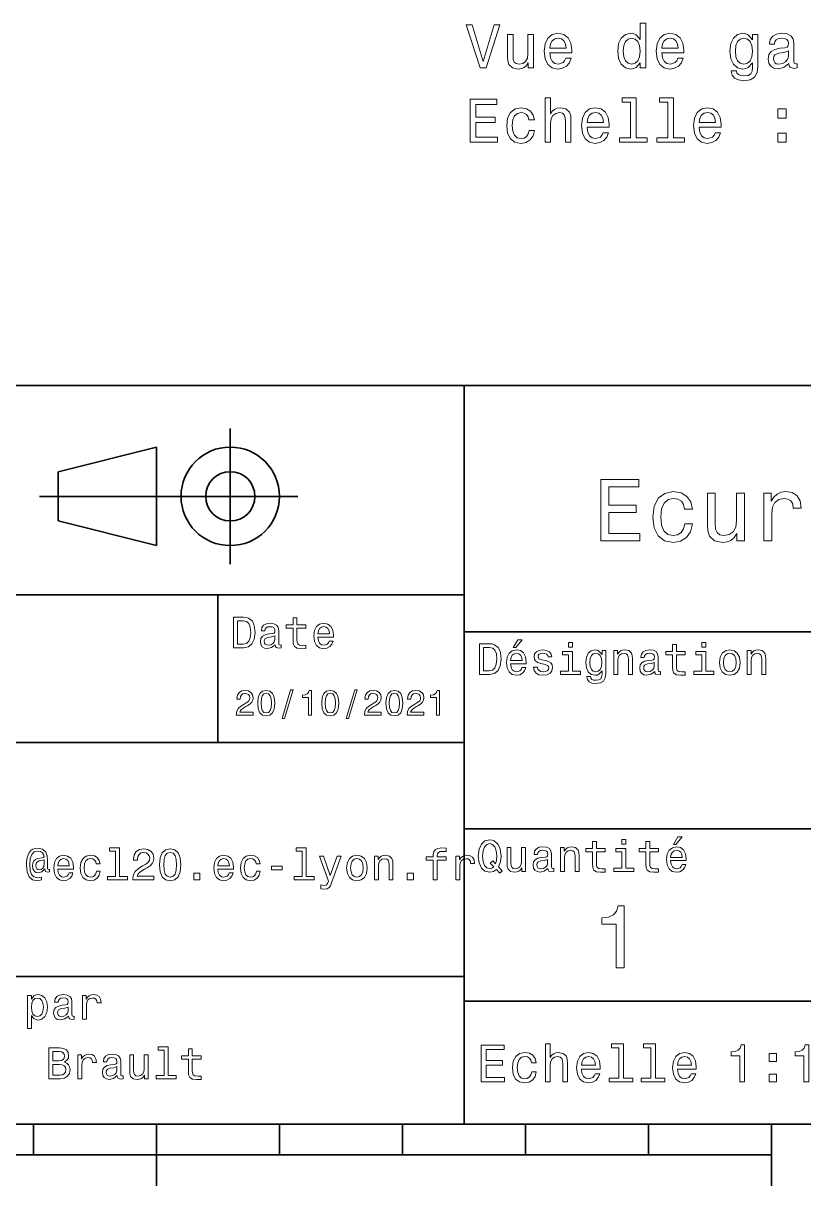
# Model space of a CAD drawing. Extents: x 0 to 420, y 0 to 297.
# Drawn here: x 249.2 to 312.6, y 5 to 99.4 of the extents above; entities that cross this region are included whole.
import ezdxf

# ---------------------------------------------------------------- set-up
doc = ezdxf.new("R2010")
doc.units = 0

msp = doc.modelspace()

# ---------------------------------------------------------------- linework, layer by layer
at = {"color": 7, "lineweight": 35}
for p, q in [((220, 70), (410, 70)), ((285, 10), (285, 70)), ((250.5, 61), (271.5, 61)), ((220, 53), (285, 53)), ((285, 50), (410, 50)), ((220, 41), (285, 41)), ((285, 34), (410, 34)), ((220, 22), (285, 22)), ((285, 20), (410, 20)), ((10, 10), (410, 10)), ((220, 10), (410, 10)), ((110, 7.5), (310, 7.5))]:
    msp.add_line(p, q, dxfattribs=at)
at = {"color": 7, "lineweight": 35, "ltscale": 0.275}
msp.add_line((266, 55.5), (266, 66.5), dxfattribs=at)
at = {"color": 7, "lineweight": 35, "ltscale": 0.206155}
for p, q in [((252, 63), (260, 65)), ((260, 57), (252, 59))]:
    msp.add_line(p, q, dxfattribs=at)
at = {"color": 7, "lineweight": 35, "ltscale": 0.2}
msp.add_line((260, 65), (260, 57), dxfattribs=at)
at = {"color": 7, "lineweight": 35, "ltscale": 0.1}
msp.add_line((252, 59), (252, 63), dxfattribs=at)
at = {"color": 7, "lineweight": 35, "ltscale": 0.3}
msp.add_line((265, 41), (265, 53), dxfattribs=at)
at = {"color": 7, "lineweight": 35, "ltscale": 0.0625}
for p, q in [((250, 10), (250, 7.5)), ((270, 10), (270, 7.5)), ((280, 10), (280, 7.5)), ((290, 10), (290, 7.5)), ((300, 10), (300, 7.5))]:
    msp.add_line(p, q, dxfattribs=at)
at = {"color": 7, "lineweight": 35, "ltscale": 0.125}
for p, q in [((260, 10), (260, 5)), ((310, 10), (310, 5))]:
    msp.add_line(p, q, dxfattribs=at)
at = {"color": 7, "lineweight": 13}
for points in [[(287.437805, 99.313126), (286.560272, 96.332581), (285.657532, 99.313126), (285.178436, 99.313126), (286.308105, 95.808083), (286.812439, 95.808083), (287.916901, 99.313126)], [(299.324677, 96.226669), (299.324677, 95.808083), (299.768494, 95.808083), (299.768494, 99.429123), (299.329742, 99.429123), (299.329742, 98.102753), (298.991821, 98.486038), (298.785065, 98.576813), (298.548035, 98.612114), (298.119354, 98.511253), (297.786499, 98.228828), (297.569641, 97.77494), (297.493988, 97.164711), (297.569641, 96.554482), (297.786499, 96.095543), (298.119354, 95.808083), (298.548035, 95.712265), (298.785065, 95.747566), (298.996887, 95.838341)], [(290.640259, 98.516296), (290.196442, 98.516296), (290.196442, 96.952896), (290.146027, 96.589783), (289.999756, 96.327538), (289.772827, 96.166153), (289.47525, 96.115723), (289.23822, 96.156067), (289.086945, 96.2771), (289.00119, 96.483871), (288.981018, 96.776382), (288.981018, 98.516296), (288.537231, 98.516296), (288.537231, 96.736038), (288.552368, 96.377968), (288.648163, 96.080414), (288.940674, 95.808083), (289.409698, 95.712265), (289.661865, 95.747566), (289.878723, 95.838341), (290.065308, 95.994682), (290.216614, 96.221626), (290.216614, 95.808083), (290.640259, 95.808083)], [(291.976715, 97.033585), (293.751923, 97.033585), (293.756958, 97.240356), (293.67627, 97.820328), (293.454376, 98.254051), (293.101349, 98.516296), (292.632324, 98.612114), (292.173401, 98.511253), (291.820374, 98.228828), (291.593414, 97.769897), (291.512726, 97.164711), (291.588379, 96.544395), (291.815308, 96.0905), (292.1633, 95.808083), (292.617188, 95.712265), (293.010559, 95.777824), (293.333344, 95.949295), (293.570374, 96.221626), (293.706543, 96.58474), (293.267761, 96.58474), (293.177002, 96.383011), (293.045868, 96.231712), (292.672668, 96.11068), (292.385193, 96.166153), (292.168335, 96.342667), (292.02713, 96.630127), (291.976715, 97.018456)], [(291.976715, 97.406784), (292.032166, 97.754768), (292.168335, 98.011971), (292.375122, 98.168312), (292.647461, 98.223785), (292.914734, 98.168312), (293.121521, 98.011971), (293.247589, 97.754768), (293.292999, 97.406784)], [(298.623688, 98.213699), (298.916199, 98.143097), (299.138092, 97.946411), (299.269226, 97.618599), (299.319641, 97.164711), (299.269226, 96.70578), (299.138092, 96.377968), (298.916199, 96.176239), (298.623688, 96.11068), (298.346313, 96.176239), (298.134491, 96.377968), (297.993286, 96.710823), (297.947876, 97.164711), (297.993286, 97.613556), (298.134491, 97.941368), (298.346313, 98.143097)], [(301.084778, 97.033585), (302.859985, 97.033585), (302.865021, 97.240356), (302.784332, 97.820328), (302.562439, 98.254051), (302.209412, 98.516296), (301.740387, 98.612114), (301.281464, 98.511253), (300.928436, 98.228828), (300.701477, 97.769897), (300.620789, 97.164711), (300.696442, 96.544395), (300.923401, 96.0905), (301.271362, 95.808083), (301.72525, 95.712265), (302.118652, 95.777824), (302.441406, 95.949295), (302.678436, 96.221626), (302.814606, 96.58474), (302.375854, 96.58474), (302.285065, 96.383011), (302.153931, 96.231712), (301.780731, 96.11068), (301.493286, 96.166153), (301.276428, 96.342667), (301.135193, 96.630127), (301.084778, 97.018456)], [(301.084778, 97.406784), (301.140259, 97.754768), (301.276428, 98.011971), (301.483185, 98.168312), (301.755524, 98.223785), (302.022827, 98.168312), (302.229584, 98.011971), (302.355652, 97.754768), (302.401062, 97.406784)], [(308.876556, 95.929123), (308.876556, 98.516296), (308.452942, 98.516296), (308.452942, 98.077538), (308.10495, 98.475952), (307.893127, 98.576813), (307.656097, 98.612114), (307.227417, 98.511253), (306.894562, 98.228828), (306.677704, 97.77494), (306.602051, 97.164711), (306.677704, 96.549438), (306.894562, 96.095543), (307.227417, 95.808083), (307.656097, 95.712265), (307.898163, 95.747566), (308.099915, 95.838341), (308.452942, 96.221626), (308.452942, 95.838341), (308.412598, 95.535751), (308.301636, 95.318886), (308.089813, 95.19281), (307.772095, 95.147423), (307.49472, 95.177681), (307.298035, 95.253326), (307.182037, 95.384453), (307.146729, 95.560966), (306.718048, 95.560966), (306.718048, 95.540794), (306.78363, 95.218025), (306.985352, 94.975952), (307.308105, 94.819611), (307.746887, 94.764137), (308.271362, 94.839783), (308.619354, 95.051598), (308.81604, 95.419754)], [(307.061005, 97.164711), (307.106384, 97.613556), (307.242554, 97.946411), (307.454376, 98.143097), (307.736786, 98.213699), (308.034332, 98.143097), (308.256256, 97.946411), (308.392426, 97.613556), (308.442841, 97.164711), (308.392426, 96.70578), (308.256256, 96.377968), (308.034332, 96.176239), (307.736786, 96.11068), (307.454376, 96.176239), (307.242554, 96.377968), (307.106384, 96.710823)], [(311.4133, 96.16111), (311.4133, 96.145981), (311.438507, 95.97451), (311.51416, 95.85347), (311.831879, 95.757652), (312.07901, 95.797997), (312.07901, 96.140938), (311.973114, 96.125809), (311.831879, 96.191368), (311.806671, 96.393097), (311.806671, 97.795113), (311.746155, 98.153183), (311.569641, 98.405342), (311.262024, 98.556641), (310.828278, 98.612114), (310.404663, 98.551598), (310.09198, 98.380127), (309.895294, 98.112839), (309.829742, 97.759811), (309.829742, 97.729553), (310.228149, 97.729553), (310.263458, 97.941368), (310.37439, 98.092667), (310.555969, 98.183441), (310.813171, 98.218742), (311.060272, 98.193527), (311.236786, 98.117882), (311.342712, 97.986755), (311.377991, 97.805199), (311.357819, 97.593384), (311.27713, 97.48748), (311.075409, 97.437042), (310.697174, 97.396698), (310.263458, 97.305923), (309.955811, 97.144539), (309.774261, 96.89238), (309.718781, 96.51918), (309.769226, 96.186325), (309.925537, 95.939209), (310.177704, 95.782867), (310.525696, 95.727394), (310.99472, 95.833298)], [(311.362885, 96.75621), (311.302368, 96.493965), (311.140961, 96.292229), (310.898895, 96.16111), (310.601349, 96.115723), (310.409698, 96.140938), (310.273529, 96.221626), (310.187805, 96.362839), (310.162598, 96.559525), (310.18277, 96.736038), (310.263458, 96.862114), (310.586212, 97.003326), (310.99472, 97.063843), (311.362885, 97.184883)], [(285.50119, 89.761253), (287.720215, 89.761253), (287.720215, 90.184883), (285.965179, 90.184883), (285.965179, 91.370041), (287.528564, 91.370041), (287.528564, 91.788628), (285.965179, 91.788628), (285.965179, 92.837624), (287.679871, 92.837624), (287.679871, 93.261253), (285.50119, 93.261253)], [(290.27713, 91.57177), (290.715912, 91.57177), (290.625122, 91.975227), (290.408264, 92.292953), (290.070374, 92.489639), (289.631592, 92.565285), (289.147461, 92.464424), (288.779297, 92.181999), (288.547302, 91.723068), (288.466614, 91.107796), (288.542267, 90.497566), (288.769226, 90.043671), (289.127289, 89.761253), (289.616486, 89.665436), (290.050201, 89.741081), (290.388092, 89.952896), (290.620087, 90.285751), (290.720947, 90.729553), (290.297302, 90.729553), (290.221649, 90.447136), (290.080444, 90.235313), (289.878723, 90.104195), (289.631592, 90.06385), (289.323975, 90.12941), (289.102051, 90.331139), (288.965912, 90.658951), (288.920502, 91.122925), (288.965912, 91.576813), (289.107117, 91.904625), (289.334045, 92.106354), (289.631592, 92.176956), (289.89386, 92.131569), (290.090546, 92.015579), (290.221649, 91.823936)], [(291.588379, 89.761253), (292.032166, 89.761253), (292.032166, 91.324654), (292.077576, 91.682724), (292.223816, 91.944969), (292.450775, 92.106354), (292.753357, 92.16687), (292.995422, 92.11644), (293.146729, 91.98027), (293.222382, 91.753326), (293.247589, 91.450737), (293.247589, 89.761253), (293.691406, 89.761253), (293.691406, 91.541512), (293.671234, 91.899582), (293.580444, 92.197136), (293.282898, 92.469467), (292.818909, 92.565285), (292.566772, 92.529984), (292.349915, 92.434166), (292.168335, 92.282867), (292.032166, 92.076096), (292.032166, 93.382294), (291.588379, 93.382294)], [(295.012726, 90.986755), (296.787933, 90.986755), (296.792999, 91.193527), (296.71228, 91.773499), (296.490387, 92.207222), (296.13736, 92.469467), (295.668335, 92.565285), (295.209412, 92.464424), (294.856384, 92.181999), (294.629456, 91.723068), (294.548737, 91.117882), (294.62439, 90.497566), (294.851349, 90.043671), (295.199341, 89.761253), (295.653229, 89.665436), (296.0466, 89.730995), (296.369354, 89.902466), (296.606384, 90.174797), (296.742554, 90.53791), (296.303802, 90.53791), (296.213013, 90.336182), (296.081879, 90.184883), (295.708679, 90.06385), (295.421234, 90.119324), (295.204376, 90.295837), (295.063171, 90.583298), (295.012726, 90.971626)], [(298.542999, 93.009094), (298.542999, 90.134453), (297.630157, 90.134453), (297.630157, 89.761253), (299.894562, 89.761253), (299.894562, 90.134453), (298.986786, 90.134453), (298.986786, 93.382294), (297.847015, 93.382294), (297.847015, 93.009094)], [(301.57901, 93.009094), (301.57901, 90.134453), (300.666199, 90.134453), (300.666199, 89.761253), (302.930603, 89.761253), (302.930603, 90.134453), (302.022827, 90.134453), (302.022827, 93.382294), (300.883057, 93.382294), (300.883057, 93.009094)], [(304.120789, 90.986755), (305.896027, 90.986755), (305.901062, 91.193527), (305.820374, 91.773499), (305.59845, 92.207222), (305.245422, 92.469467), (304.776428, 92.565285), (304.317474, 92.464424), (303.964447, 92.181999), (303.737518, 91.723068), (303.65683, 91.117882), (303.732483, 90.497566), (303.959412, 90.043671), (304.307404, 89.761253), (304.761292, 89.665436), (305.154663, 89.730995), (305.477417, 89.902466), (305.714447, 90.174797), (305.850616, 90.53791), (305.411865, 90.53791), (305.321075, 90.336182), (305.189972, 90.184883), (304.816772, 90.06385), (304.529297, 90.119324), (304.312439, 90.295837), (304.171234, 90.583298), (304.120789, 90.971626)], [(295.012726, 91.359955), (295.068207, 91.707939), (295.204376, 91.965141), (295.411133, 92.121483), (295.683472, 92.176956), (295.950775, 92.121483), (296.157532, 91.965141), (296.28363, 91.707939), (296.32901, 91.359955)], [(304.120789, 91.359955), (304.17627, 91.707939), (304.312439, 91.965141), (304.519226, 92.121483), (304.791534, 92.176956), (305.058838, 92.121483), (305.265625, 91.965141), (305.391693, 91.707939), (305.437073, 91.359955)], [(310.500488, 91.718025), (311.196442, 91.718025), (311.196442, 92.469467), (310.500488, 92.469467)], [(310.500488, 89.761253), (311.196442, 89.761253), (311.196442, 90.512695), (310.500488, 90.512695)], [(296.109497, 57.381123), (299.279541, 57.381123), (299.279541, 57.986309), (296.772339, 57.986309), (296.772339, 59.679394), (299.005768, 59.679394), (299.005768, 60.277374), (296.772339, 60.277374), (296.772339, 61.775936), (299.221893, 61.775936), (299.221893, 62.381123), (296.109497, 62.381123)], [(302.932281, 59.967579), (303.559082, 59.967579), (303.429382, 60.543945), (303.119598, 60.997837), (302.636871, 61.278816), (302.010071, 61.386887), (301.318451, 61.242794), (300.792511, 60.839336), (300.46109, 60.183716), (300.345825, 59.304752), (300.453888, 58.432995), (300.778107, 57.78458), (301.289612, 57.381123), (301.988464, 57.244236), (302.608063, 57.352303), (303.09079, 57.6549), (303.42218, 58.130402), (303.566284, 58.764408), (302.96109, 58.764408), (302.853027, 58.36095), (302.651306, 58.058357), (302.363098, 57.871037), (302.010071, 57.8134), (301.570618, 57.907059), (301.253601, 58.195244), (301.059082, 58.663544), (300.994232, 59.326366), (301.059082, 59.974781), (301.260803, 60.443081), (301.585022, 60.731266), (302.010071, 60.83213), (302.384735, 60.767288), (302.66571, 60.601585), (302.853027, 60.327808)], [(309.380402, 57.381123), (310.014404, 57.381123), (310.014404, 59.592937), (310.079254, 60.12608), (310.273773, 60.507923), (310.59079, 60.738472), (311.015839, 60.817722), (311.332855, 60.767288), (311.570618, 60.623199), (311.714691, 60.378242), (311.765137, 60.046829), (312.406342, 60.046829), (312.319885, 60.630402), (312.082123, 61.048271), (311.685883, 61.30043), (311.145538, 61.386887), (310.778107, 61.32925), (310.46109, 61.185158), (310.180115, 60.940201), (309.956757, 60.608788), (309.956757, 61.25), (309.380402, 61.25)], [(307.788177, 61.25), (307.154175, 61.25), (307.154175, 59.016571), (307.082123, 58.497837), (306.873199, 58.123196), (306.548981, 57.892651), (306.123901, 57.820602), (305.785309, 57.878242), (305.569153, 58.051151), (305.446686, 58.346542), (305.417877, 58.764408), (305.417877, 61.25), (304.783875, 61.25), (304.783875, 58.706772), (304.805481, 58.195244), (304.942352, 57.770172), (305.360229, 57.381123), (306.030243, 57.244236), (306.390503, 57.294666), (306.700287, 57.424351), (306.966858, 57.647694), (307.182983, 57.971901), (307.182983, 57.381123), (307.788177, 57.381123)], [(267.080688, 51.190563), (266.248566, 51.190563), (266.248566, 48.690563), (267.080688, 48.690563), (267.473328, 48.769814), (267.765137, 49.011169), (267.945251, 49.40382), (268.010101, 49.940563), (267.952454, 50.488113), (267.880402, 50.70425), (267.779541, 50.877163), (267.487762, 51.111313), (267.296844, 51.168949)], [(271.100861, 50.289986), (271.100861, 49.320965), (271.122467, 49.007565), (271.223328, 48.791428), (271.425079, 48.665348), (271.767303, 48.62212), (272.141937, 48.640129), (272.141937, 48.913906), (271.868164, 48.892292), (271.619598, 48.921112), (271.486298, 49.011169), (271.42868, 49.162464), (271.417877, 49.375), (271.417877, 50.289986), (272.141937, 50.289986), (272.141937, 50.560158), (271.417877, 50.560158), (271.417877, 51.125721), (271.100861, 51.125721), (271.100861, 50.560158), (270.553314, 50.560158), (270.553314, 50.289986)], [(267.055481, 50.891571), (267.329254, 50.837536), (267.516571, 50.671829), (267.628235, 50.376442), (267.664276, 49.940563), (267.624634, 49.519093), (267.51297, 49.223705), (267.322052, 49.047192), (267.055481, 48.989555), (266.583588, 48.989555), (266.583588, 50.891571)], [(269.656342, 48.942726), (269.656342, 48.931919), (269.674347, 48.809441), (269.728394, 48.722984), (269.955322, 48.654541), (270.131836, 48.683357), (270.131836, 48.928314), (270.056183, 48.917507), (269.955322, 48.96434), (269.937317, 49.108429), (269.937317, 50.109871), (269.894104, 50.365635), (269.768005, 50.54575), (269.548279, 50.65382), (269.238464, 50.693443), (268.935883, 50.650219), (268.712524, 50.52774), (268.572052, 50.336815), (268.525208, 50.084656), (268.525208, 50.063042), (268.809784, 50.063042), (268.835022, 50.21434), (268.914276, 50.322407), (269.043945, 50.387249), (269.227661, 50.412464), (269.404175, 50.394455), (269.530273, 50.34042), (269.605896, 50.246758), (269.631134, 50.117077), (269.61673, 49.965778), (269.559082, 49.890129), (269.414978, 49.854107), (269.144806, 49.825291), (268.835022, 49.760448), (268.615265, 49.645176), (268.485596, 49.465057), (268.445953, 49.19849), (268.481995, 48.960735), (268.593658, 48.784222), (268.773773, 48.67255), (269.022339, 48.632927), (269.357361, 48.708576)], [(273.121765, 49.565922), (274.389771, 49.565922), (274.393372, 49.713619), (274.335724, 50.127884), (274.177246, 50.437683), (273.925079, 50.625), (273.590057, 50.693443), (273.262238, 50.621399), (273.010101, 50.41967), (272.847992, 50.091862), (272.790344, 49.659584), (272.844391, 49.216499), (273.00647, 48.892292), (273.255035, 48.690563), (273.579254, 48.62212), (273.860229, 48.668949), (274.09079, 48.791428), (274.260101, 48.98595), (274.357361, 49.245319), (274.043945, 49.245319), (273.979095, 49.101227), (273.885437, 48.993156), (273.618866, 48.9067), (273.413544, 48.946327), (273.258636, 49.072407), (273.157776, 49.27774), (273.121765, 49.555115)], [(273.121765, 49.832493), (273.161377, 50.081055), (273.258636, 50.264771), (273.406342, 50.376442), (273.600861, 50.416069), (273.791779, 50.376442), (273.939484, 50.264771), (274.029541, 50.081055), (274.061951, 49.832493)], [(269.620331, 49.367798), (269.577087, 49.180477), (269.461823, 49.036385), (269.28891, 48.942726), (269.076355, 48.910305), (268.939484, 48.928314), (268.842224, 48.98595), (268.780975, 49.086815), (268.76297, 49.227306), (268.777374, 49.353386), (268.835022, 49.443443), (269.065552, 49.544312), (269.357361, 49.587536), (269.620331, 49.673992)], [(289.004333, 48.728386), (289.216858, 48.728386), (289.71759, 49.340778), (289.364563, 49.340778)], [(293.824219, 49.117435), (293.489197, 49.117435), (293.489197, 48.757202), (293.824219, 48.757202)], [(304.667145, 49.117435), (304.332123, 49.117435), (304.332123, 48.757202), (304.667145, 48.757202)], [(287.080688, 49.030979), (286.248566, 49.030979), (286.248566, 46.530979), (287.080688, 46.530979), (287.473328, 46.610229), (287.765137, 46.851585), (287.945251, 47.244236), (288.010101, 47.780979), (287.952454, 48.328529), (287.880402, 48.544666), (287.779541, 48.717579), (287.487762, 48.951729), (287.296844, 49.009365)], [(287.055481, 48.731987), (287.329254, 48.677952), (287.516571, 48.512245), (287.628235, 48.216858), (287.664276, 47.780979), (287.624634, 47.359509), (287.51297, 47.064121), (287.322052, 46.887608), (287.055481, 46.829971), (286.583588, 46.829971), (286.583588, 48.731987)], [(288.784576, 47.406338), (290.052582, 47.406338), (290.056183, 47.554035), (289.998566, 47.9683), (289.840057, 48.278099), (289.587891, 48.465416), (289.252869, 48.533859), (288.925079, 48.461815), (288.672913, 48.260086), (288.510803, 47.932278), (288.453156, 47.5), (288.507202, 47.056915), (288.669312, 46.732708), (288.917877, 46.530979), (289.242065, 46.462536), (289.523041, 46.509365), (289.753601, 46.631844), (289.922913, 46.826366), (290.020172, 47.085735), (289.706787, 47.085735), (289.641937, 46.941643), (289.548279, 46.833572), (289.281708, 46.747116), (289.076355, 46.786743), (288.921478, 46.912823), (288.820618, 47.118156), (288.784576, 47.395531)], [(288.784576, 47.672909), (288.824219, 47.921471), (288.921478, 48.105186), (289.069153, 48.216858), (289.263702, 48.256485), (289.45462, 48.216858), (289.602295, 48.105186), (289.692352, 47.921471), (289.724792, 47.672909)], [(291.623199, 47.658501), (291.317017, 47.730545), (291.090057, 47.8134), (291.014404, 47.982708), (291.036011, 48.101585), (291.111664, 48.188038), (291.234161, 48.242073), (291.410675, 48.263687), (291.579956, 48.242073), (291.713257, 48.177231), (291.799713, 48.079971), (291.835724, 47.950287), (292.145538, 47.950287), (292.145538, 47.957493), (292.091492, 48.191643), (291.943817, 48.375359), (291.713257, 48.490635), (291.410675, 48.533859), (291.104462, 48.490635), (290.881134, 48.371758), (290.740631, 48.195244), (290.697418, 47.971901), (290.729828, 47.755764), (290.830688, 47.604465), (290.996399, 47.496399), (291.237762, 47.42075), (291.59079, 47.334293), (291.806915, 47.244236), (291.864563, 47.172188), (291.886169, 47.064121), (291.85376, 46.930836), (291.767303, 46.829971), (291.626801, 46.765129), (291.439484, 46.743515), (291.241364, 46.765129), (291.09726, 46.840778), (291, 46.963257), (290.960388, 47.132565), (290.654175, 47.132565), (290.70462, 46.844379), (290.852295, 46.635445), (291.086456, 46.509365), (291.410675, 46.462536), (291.749268, 46.509365), (291.997833, 46.635445), (292.149139, 46.837173), (292.203156, 47.100143), (292.163544, 47.327087), (292.05188, 47.481987), (291.868164, 47.582851)], [(293.813416, 46.79755), (293.813416, 48.400574), (292.999268, 48.400574), (292.999268, 48.130402), (293.496399, 48.130402), (293.496399, 46.79755), (292.847992, 46.79755), (292.847992, 46.530979), (294.469025, 46.530979), (294.469025, 46.79755)], [(296.518738, 46.617435), (296.518738, 48.465416), (296.216125, 48.465416), (296.216125, 48.152016), (295.96759, 48.4366), (295.816284, 48.508644), (295.646973, 48.533859), (295.34079, 48.461815), (295.103027, 48.260086), (294.94812, 47.935879), (294.894104, 47.5), (294.94812, 47.060516), (295.103027, 46.736309), (295.34079, 46.530979), (295.646973, 46.462536), (295.819885, 46.487751), (295.963989, 46.552593), (296.216125, 46.826366), (296.216125, 46.552593), (296.187317, 46.336456), (296.108063, 46.181557), (295.956787, 46.091499), (295.729828, 46.059078), (295.531708, 46.080692), (295.391205, 46.134727), (295.30835, 46.228386), (295.283142, 46.354465), (294.976959, 46.354465), (294.976959, 46.340057), (295.023773, 46.109509), (295.167877, 45.9366), (295.398407, 45.824928), (295.711823, 45.785301), (296.086456, 45.839336), (296.335022, 45.990635), (296.475494, 46.253601)], [(295.221893, 47.5), (295.254333, 47.820606), (295.351593, 48.058357), (295.502869, 48.198845), (295.70462, 48.249279), (295.917145, 48.198845), (296.075653, 48.058357), (296.172913, 47.820606), (296.208923, 47.5), (296.172913, 47.172188), (296.075653, 46.938038), (295.917145, 46.793949), (295.70462, 46.747116), (295.502869, 46.793949), (295.351593, 46.938038), (295.254333, 47.175793)], [(297.181549, 46.530979), (297.498566, 46.530979), (297.498566, 47.647694), (297.530975, 47.903458), (297.635437, 48.090778), (297.797546, 48.206051), (298.013702, 48.249279), (298.186584, 48.213257), (298.294678, 48.115993), (298.348694, 47.953888), (298.366699, 47.737751), (298.366699, 46.530979), (298.683716, 46.530979), (298.683716, 47.802593), (298.669312, 48.058357), (298.604462, 48.270893), (298.391937, 48.465416), (298.060516, 48.533859), (297.876801, 48.508644), (297.721893, 48.440201), (297.588623, 48.324928), (297.484161, 48.170029), (297.484161, 48.465416), (297.181549, 48.465416)], [(300.499268, 46.783142), (300.499268, 46.772335), (300.517303, 46.649857), (300.57132, 46.5634), (300.798279, 46.494957), (300.974792, 46.523773), (300.974792, 46.76873), (300.899139, 46.757923), (300.798279, 46.804756), (300.780273, 46.948845), (300.780273, 47.950287), (300.73703, 48.206051), (300.610962, 48.386166), (300.391205, 48.494236), (300.081421, 48.533859), (299.778809, 48.490635), (299.555481, 48.368156), (299.414978, 48.177231), (299.368164, 47.925072), (299.368164, 47.903458), (299.65274, 47.903458), (299.677948, 48.054756), (299.757202, 48.162823), (299.886902, 48.227665), (300.070618, 48.25288), (300.247131, 48.234871), (300.373199, 48.180836), (300.448853, 48.087173), (300.47406, 47.957493), (300.459656, 47.806194), (300.402008, 47.730545), (300.257935, 47.694523), (299.987762, 47.665707), (299.677948, 47.600864), (299.458221, 47.485592), (299.328522, 47.305473), (299.28891, 47.038906), (299.324921, 46.801151), (299.436584, 46.624638), (299.616699, 46.512966), (299.865265, 46.473343), (300.200287, 46.548992)], [(301.943817, 48.130402), (301.943817, 47.161381), (301.965424, 46.84798), (302.066284, 46.631844), (302.268005, 46.505764), (302.610229, 46.462536), (302.984863, 46.480545), (302.984863, 46.754322), (302.71109, 46.732708), (302.462524, 46.761528), (302.329254, 46.851585), (302.271606, 47.00288), (302.260803, 47.215416), (302.260803, 48.130402), (302.984863, 48.130402), (302.984863, 48.400574), (302.260803, 48.400574), (302.260803, 48.966137), (301.943817, 48.966137), (301.943817, 48.400574), (301.39624, 48.400574), (301.39624, 48.130402)], [(304.656342, 46.79755), (304.656342, 48.400574), (303.842224, 48.400574), (303.842224, 48.130402), (304.339325, 48.130402), (304.339325, 46.79755), (303.690918, 46.79755), (303.690918, 46.530979), (305.311951, 46.530979), (305.311951, 46.79755)], [(305.762238, 47.496399), (305.819885, 47.056915), (305.985596, 46.732708), (306.248566, 46.530979), (306.601593, 46.462536), (306.951019, 46.530979), (307.213989, 46.729107), (307.3797, 47.053314), (307.440918, 47.496399), (307.3797, 47.935879), (307.213989, 48.263687), (306.951019, 48.461815), (306.601593, 48.533859), (306.248566, 48.461815), (305.985596, 48.260086), (305.819885, 47.935879)], [(306.086456, 47.5), (306.118866, 47.824207), (306.219727, 48.058357), (306.381836, 48.20245), (306.601593, 48.25288), (306.817719, 48.20245), (306.979828, 48.061958), (307.080688, 47.824207), (307.11673, 47.5), (307.080688, 47.172188), (306.979828, 46.934437), (306.817719, 46.790344), (306.601593, 46.743515), (306.381836, 46.790344), (306.219727, 46.934437), (306.118866, 47.172188)], [(308.024506, 46.530979), (308.341492, 46.530979), (308.341492, 47.647694), (308.373932, 47.903458), (308.478394, 48.090778), (308.640503, 48.206051), (308.856628, 48.249279), (309.029541, 48.213257), (309.137604, 48.115993), (309.19165, 47.953888), (309.209656, 47.737751), (309.209656, 46.530979), (309.526672, 46.530979), (309.526672, 47.802593), (309.512238, 48.058357), (309.447418, 48.270893), (309.234863, 48.465416), (308.903473, 48.533859), (308.719727, 48.508644), (308.56485, 48.440201), (308.431549, 48.324928), (308.327087, 48.170029), (308.327087, 48.465416), (308.024506, 48.465416)], [(300.463257, 47.208214), (300.420044, 47.020893), (300.304749, 46.876801), (300.131836, 46.783142), (299.919312, 46.750721), (299.78241, 46.76873), (299.68515, 46.826366), (299.623932, 46.927231), (299.605896, 47.067722), (299.620331, 47.193802), (299.677948, 47.283859), (299.908508, 47.384727), (300.200287, 47.427952), (300.463257, 47.514408)], [(266.489929, 43.224785), (267.864563, 43.224785), (267.864563, 43.472622), (266.778107, 43.472622), (266.838623, 43.60807), (266.942383, 43.720463), (267.262238, 43.925072), (267.432281, 44.011528), (267.622498, 44.135448), (267.757935, 44.279541), (267.835754, 44.44957), (267.864563, 44.642651), (267.815552, 44.884727), (267.680115, 45.074928), (267.472626, 45.195965), (267.20462, 45.239193), (266.927948, 45.190201), (266.71759, 45.054756), (266.582123, 44.838619), (266.536041, 44.553314), (266.536041, 44.51297), (266.798279, 44.51297), (266.798279, 44.536022), (266.824219, 44.731991), (266.902008, 44.876083), (267.02594, 44.9683), (267.190216, 45), (267.357361, 44.971184), (267.481262, 44.899136), (267.561951, 44.786743), (267.59079, 44.645535), (267.570618, 44.51297), (267.515869, 44.400578), (267.423645, 44.302593), (267.296844, 44.216141), (267.126801, 44.12392), (266.844391, 43.945248), (266.645538, 43.755043), (266.527374, 43.524498), (266.489929, 43.233429)], [(268.233429, 44.201729), (268.276672, 43.749279), (268.412109, 43.426514), (268.628235, 43.230549), (268.927948, 43.167149), (269.224792, 43.230549), (269.440918, 43.426514), (269.573486, 43.749279), (269.619598, 44.201729), (269.573486, 44.651299), (269.518738, 44.829971), (269.440918, 44.976948), (269.224792, 45.172913), (268.927948, 45.239193), (268.628235, 45.172913), (268.412109, 44.974064), (268.276672, 44.651299)], [(268.510101, 44.201729), (268.533142, 44.550434), (268.605194, 44.801155), (268.734863, 44.948128), (268.927948, 45), (269.118164, 44.948128), (269.247833, 44.801155), (269.319885, 44.550434), (269.342957, 44.201729), (269.319885, 43.850143), (269.247833, 43.599426), (269.118164, 43.45245), (268.927948, 43.403458), (268.734863, 43.45245), (268.605194, 43.599426), (268.533142, 43.850143)], [(270.213257, 42.956772), (270.412109, 42.956772), (271.109528, 45.279541), (270.907776, 45.279541)], [(272.345825, 43.224785), (272.608063, 43.224785), (272.608063, 45.239193), (272.412109, 45.239193), (272.360229, 45.0634), (272.2565, 44.945248), (272.097992, 44.876083), (271.878967, 44.853027), (271.878967, 44.648415), (272.345825, 44.648415)], [(273.438049, 44.201729), (273.481262, 43.749279), (273.61673, 43.426514), (273.832855, 43.230549), (274.132568, 43.167149), (274.429413, 43.230549), (274.645538, 43.426514), (274.778107, 43.749279), (274.824219, 44.201729), (274.778107, 44.651299), (274.723358, 44.829971), (274.645538, 44.976948), (274.429413, 45.172913), (274.132568, 45.239193), (273.832855, 45.172913), (273.61673, 44.974064), (273.481262, 44.651299)], [(273.714691, 44.201729), (273.737762, 44.550434), (273.809814, 44.801155), (273.939484, 44.948128), (274.132568, 45), (274.322784, 44.948128), (274.452454, 44.801155), (274.524506, 44.550434), (274.547546, 44.201729), (274.524506, 43.850143), (274.452454, 43.599426), (274.322784, 43.45245), (274.132568, 43.403458), (273.939484, 43.45245), (273.809814, 43.599426), (273.737762, 43.850143)], [(275.417877, 42.956772), (275.61673, 42.956772), (276.314117, 45.279541), (276.112396, 45.279541)], [(276.899139, 43.224785), (278.273773, 43.224785), (278.273773, 43.472622), (277.187317, 43.472622), (277.247833, 43.60807), (277.351593, 43.720463), (277.671478, 43.925072), (277.841492, 44.011528), (278.031708, 44.135448), (278.167145, 44.279541), (278.244965, 44.44957), (278.273773, 44.642651), (278.224792, 44.884727), (278.089355, 45.074928), (277.881836, 45.195965), (277.613831, 45.239193), (277.337189, 45.190201), (277.126801, 45.054756), (276.991364, 44.838619), (276.945251, 44.553314), (276.945251, 44.51297), (277.207489, 44.51297), (277.207489, 44.536022), (277.233429, 44.731991), (277.311249, 44.876083), (277.43515, 44.9683), (277.599426, 45), (277.766571, 44.971184), (277.890503, 44.899136), (277.971191, 44.786743), (278, 44.645535), (277.979828, 44.51297), (277.925079, 44.400578), (277.832855, 44.302593), (277.706055, 44.216141), (277.536041, 44.12392), (277.253601, 43.945248), (277.054749, 43.755043), (276.936615, 43.524498), (276.899139, 43.233429)], [(278.64267, 44.201729), (278.685883, 43.749279), (278.82132, 43.426514), (279.037476, 43.230549), (279.337189, 43.167149), (279.634003, 43.230549), (279.850159, 43.426514), (279.982727, 43.749279), (280.028809, 44.201729), (279.982727, 44.651299), (279.927948, 44.829971), (279.850159, 44.976948), (279.634003, 45.172913), (279.337189, 45.239193), (279.037476, 45.172913), (278.82132, 44.974064), (278.685883, 44.651299)], [(278.919312, 44.201729), (278.942383, 44.550434), (279.014404, 44.801155), (279.144104, 44.948128), (279.337189, 45), (279.527374, 44.948128), (279.657074, 44.801155), (279.729126, 44.550434), (279.752167, 44.201729), (279.729126, 43.850143), (279.657074, 43.599426), (279.527374, 43.45245), (279.337189, 43.403458), (279.144104, 43.45245), (279.014404, 43.599426), (278.942383, 43.850143)], [(280.368866, 43.224785), (281.74353, 43.224785), (281.74353, 43.472622), (280.657074, 43.472622), (280.71759, 43.60807), (280.82132, 43.720463), (281.141205, 43.925072), (281.311249, 44.011528), (281.501434, 44.135448), (281.636902, 44.279541), (281.714691, 44.44957), (281.74353, 44.642651), (281.694519, 44.884727), (281.559082, 45.074928), (281.351593, 45.195965), (281.083588, 45.239193), (280.806915, 45.190201), (280.596558, 45.054756), (280.46109, 44.838619), (280.414978, 44.553314), (280.414978, 44.51297), (280.677246, 44.51297), (280.677246, 44.536022), (280.703186, 44.731991), (280.780975, 44.876083), (280.904907, 44.9683), (281.069153, 45), (281.236328, 44.971184), (281.360229, 44.899136), (281.440918, 44.786743), (281.469757, 44.645535), (281.449585, 44.51297), (281.394806, 44.400578), (281.302612, 44.302593), (281.175781, 44.216141), (281.005768, 44.12392), (280.723358, 43.945248), (280.524506, 43.755043), (280.406342, 43.524498), (280.368866, 43.233429)], [(282.755035, 43.224785), (283.017303, 43.224785), (283.017303, 45.239193), (282.82132, 45.239193), (282.76947, 45.0634), (282.66571, 44.945248), (282.507202, 44.876083), (282.288177, 44.853027), (282.288177, 44.648415), (282.755035, 44.648415)], [(287.642639, 30.685879), (287.916412, 30.401297), (288.107361, 30.592218), (287.811951, 30.894812), (287.963257, 31.305475), (288.010101, 31.780979), (287.94165, 32.339336), (287.862396, 32.56628), (287.757935, 32.753601), (287.462524, 33.009365), (287.28241, 33.074207), (287.08429, 33.099422), (286.702454, 33.009365), (286.410675, 32.757202), (286.223358, 32.342937), (286.158508, 31.780979), (286.223358, 31.219019), (286.407074, 30.804754), (286.698853, 30.54899), (287.08429, 30.462536), (287.397705, 30.520172)], [(298.161377, 33.117435), (297.826355, 33.117435), (297.826355, 32.757202), (298.161377, 32.757202)], [(302.015839, 32.728386), (302.228394, 32.728386), (302.729095, 33.340778), (302.376068, 33.340778)], [(251.298996, 30.487751), (251.298996, 30.696686), (251.241364, 30.685879), (251.172913, 30.711094), (251.151306, 30.786743), (251.151306, 31.377522), (251.122482, 31.795389), (251.007202, 32.105186), (250.73703, 32.335735), (250.358795, 32.418587), (250.139053, 32.396973), (249.951736, 32.33213), (249.789627, 32.224064), (249.659943, 32.072765), (249.559082, 31.881844), (249.48703, 31.647694), (249.443802, 31.366714), (249.429398, 31.049711), (249.479828, 30.491354), (249.641937, 30.0951), (249.912109, 29.857347), (250.297546, 29.7817), (250.650574, 29.839336), (250.650574, 30.077089), (250.34079, 30.019451), (250.041794, 30.08069), (249.843658, 30.278818), (249.735596, 30.613832), (249.703171, 31.100143), (249.739197, 31.575647), (249.861679, 31.914265), (250.059799, 32.119595), (250.347992, 32.188038), (250.567734, 32.148415), (250.729828, 32.054756), (250.830688, 31.914265), (250.866714, 31.752161), (250.827087, 31.672911), (250.719025, 31.636887), (250.365997, 31.582851), (250.171478, 31.503601), (250.030975, 31.381123), (249.948135, 31.211815), (249.922913, 30.988472), (249.955338, 30.747118), (250.045395, 30.567001), (250.193085, 30.45533), (250.387604, 30.419308), (250.672195, 30.494957), (250.913544, 30.732708), (250.913544, 30.711094), (250.971191, 30.520172), (251.169312, 30.462536)], [(256.666443, 32.170029), (256.666443, 30.116714), (256.014404, 30.116714), (256.014404, 29.850143), (257.631836, 29.850143), (257.631836, 30.116714), (256.983429, 30.116714), (256.983429, 32.4366), (256.169312, 32.4366), (256.169312, 32.170029)], [(258.07132, 29.850143), (259.789612, 29.850143), (259.789612, 30.159943), (258.431549, 30.159943), (258.507202, 30.32925), (258.636902, 30.46974), (259.036743, 30.725504), (259.249268, 30.833572), (259.48703, 30.988472), (259.656342, 31.168587), (259.753601, 31.381123), (259.789612, 31.622478), (259.728394, 31.925072), (259.559082, 32.162823), (259.299713, 32.314121), (258.964691, 32.368156), (258.618866, 32.306915), (258.355896, 32.137608), (258.186615, 31.867435), (258.128967, 31.510807), (258.128967, 31.460375), (258.456787, 31.460375), (258.456787, 31.489193), (258.489197, 31.73415), (258.586456, 31.914265), (258.741364, 32.029537), (258.946686, 32.069164), (259.15564, 32.033142), (259.310516, 31.943083), (259.411377, 31.802593), (259.447418, 31.62608), (259.42218, 31.460375), (259.35376, 31.319883), (259.238464, 31.197405), (259.079987, 31.089336), (258.867432, 30.974062), (258.514404, 30.750719), (258.265869, 30.512968), (258.118164, 30.224783), (258.07132, 29.86095)], [(260.250732, 31.071325), (260.304749, 30.505762), (260.47406, 30.102304), (260.744232, 29.857347), (261.118866, 29.778097), (261.489929, 29.857347), (261.760101, 30.102304), (261.925781, 30.505762), (261.983429, 31.071325), (261.925781, 31.633286), (261.857361, 31.856628), (261.760101, 32.040344), (261.489929, 32.285301), (261.118866, 32.368156), (260.744232, 32.285301), (260.47406, 32.036743), (260.304749, 31.633286)], [(271.846527, 32.170029), (271.846527, 30.116714), (271.194519, 30.116714), (271.194519, 29.850143), (272.811951, 29.850143), (272.811951, 30.116714), (272.163544, 30.116714), (272.163544, 32.4366), (271.349426, 32.4366), (271.349426, 32.170029)], [(282.498535, 31.449568), (282.498535, 29.850143), (282.815552, 29.850143), (282.815552, 31.449568), (283.536011, 31.449568), (283.536011, 31.71974), (282.815552, 31.71974), (282.815552, 31.838615), (282.840759, 31.982708), (282.923615, 32.079971), (283.064117, 32.137608), (283.265839, 32.159222), (283.536011, 32.144814), (283.536011, 32.418587), (283.193787, 32.4366), (282.884003, 32.404179), (282.667847, 32.306915), (282.538177, 32.137608), (282.498535, 31.896254), (282.498535, 31.71974), (281.918579, 31.71974), (281.918579, 31.449568)], [(287.41571, 30.916426), (287.260803, 30.801151), (287.08429, 30.765129), (286.850159, 30.829971), (286.666412, 31.024494), (286.543945, 31.341497), (286.504333, 31.780979), (286.543945, 32.216858), (286.662811, 32.537464), (286.846527, 32.731987), (287.08429, 32.80043), (287.318451, 32.731987), (287.502167, 32.533859), (287.621033, 32.213257), (287.664276, 31.780979), (287.631836, 31.40634), (287.563416, 31.150576), (287.329254, 31.395533), (287.134735, 31.211815)], [(289.998566, 32.465416), (289.681549, 32.465416), (289.681549, 31.348703), (289.645538, 31.089336), (289.541077, 30.902016), (289.378967, 30.786743), (289.166412, 30.750719), (288.997131, 30.779539), (288.889038, 30.865993), (288.82782, 31.013687), (288.813416, 31.222622), (288.813416, 32.465416), (288.496399, 32.465416), (288.496399, 31.193804), (288.507202, 30.93804), (288.575653, 30.725504), (288.784576, 30.530979), (289.119598, 30.462536), (289.299713, 30.487751), (289.45462, 30.552593), (289.587891, 30.664265), (289.695953, 30.826368), (289.695953, 30.530979), (289.998566, 30.530979)], [(291.824921, 30.78314), (291.824921, 30.772333), (291.842926, 30.649855), (291.896973, 30.5634), (292.123932, 30.494957), (292.300446, 30.523775), (292.300446, 30.768732), (292.224792, 30.757925), (292.123932, 30.804754), (292.105896, 30.948847), (292.105896, 31.950287), (292.062683, 32.206051), (291.936584, 32.386166), (291.716858, 32.494236), (291.407074, 32.533859), (291.104462, 32.490635), (290.881134, 32.368156), (290.740631, 32.177231), (290.693817, 31.925072), (290.693817, 31.903458), (290.978394, 31.903458), (291.003601, 32.054756), (291.082855, 32.162823), (291.212524, 32.227665), (291.39624, 32.25288), (291.572754, 32.234871), (291.698853, 32.180836), (291.774506, 32.087173), (291.799713, 31.957493), (291.785309, 31.806194), (291.727661, 31.730547), (291.583588, 31.694523), (291.313416, 31.665705), (291.003601, 31.600864), (290.783875, 31.48559), (290.654175, 31.305475), (290.614563, 31.038904), (290.650574, 30.801151), (290.762238, 30.62464), (290.942352, 30.512968), (291.190918, 30.473343), (291.52594, 30.54899)], [(292.844391, 30.530979), (293.161377, 30.530979), (293.161377, 31.647694), (293.193817, 31.903458), (293.298279, 32.090778), (293.460388, 32.206051), (293.676514, 32.249279), (293.849426, 32.213257), (293.957489, 32.115993), (294.011536, 31.95389), (294.029541, 31.737751), (294.029541, 30.530979), (294.346558, 30.530979), (294.346558, 31.802593), (294.332123, 32.058357), (294.267303, 32.270893), (294.054749, 32.465416), (293.723358, 32.533859), (293.539612, 32.508644), (293.384735, 32.440201), (293.251434, 32.324928), (293.146973, 32.170029), (293.146973, 32.465416), (292.844391, 32.465416)], [(295.438049, 32.130402), (295.438049, 31.161383), (295.459656, 30.847982), (295.560516, 30.631844), (295.762238, 30.505762), (296.104462, 30.462536), (296.479095, 30.480547), (296.479095, 30.754322), (296.205322, 30.732708), (295.956787, 30.761526), (295.823486, 30.851583), (295.765839, 31.002882), (295.755035, 31.215418), (295.755035, 32.130402), (296.479095, 32.130402), (296.479095, 32.400574), (295.755035, 32.400574), (295.755035, 32.966137), (295.438049, 32.966137), (295.438049, 32.400574), (294.890503, 32.400574), (294.890503, 32.130402)], [(298.150574, 30.79755), (298.150574, 32.400574), (297.336456, 32.400574), (297.336456, 32.130402), (297.833588, 32.130402), (297.833588, 30.79755), (297.18515, 30.79755), (297.18515, 30.530979), (298.806183, 30.530979), (298.806183, 30.79755)], [(299.775208, 32.130402), (299.775208, 31.161383), (299.796814, 30.847982), (299.897705, 30.631844), (300.099426, 30.505762), (300.44165, 30.462536), (300.816284, 30.480547), (300.816284, 30.754322), (300.542511, 30.732708), (300.293945, 30.761526), (300.160675, 30.851583), (300.103027, 31.002882), (300.092224, 31.215418), (300.092224, 32.130402), (300.816284, 32.130402), (300.816284, 32.400574), (300.092224, 32.400574), (300.092224, 32.966137), (299.775208, 32.966137), (299.775208, 32.400574), (299.227661, 32.400574), (299.227661, 32.130402)], [(301.796112, 31.40634), (303.064117, 31.40634), (303.067719, 31.554033), (303.010071, 31.9683), (302.851593, 32.278099), (302.599426, 32.465416), (302.264404, 32.533859), (301.936584, 32.461815), (301.684448, 32.260086), (301.522339, 31.932276), (301.464691, 31.5), (301.518738, 31.056915), (301.680847, 30.732708), (301.929382, 30.530979), (302.253601, 30.462536), (302.534576, 30.509365), (302.765137, 30.631844), (302.934448, 30.826368), (303.031708, 31.085733), (302.718292, 31.085733), (302.653442, 30.941643), (302.559784, 30.833572), (302.293213, 30.747118), (302.087891, 30.786743), (301.932983, 30.912823), (301.832123, 31.118155), (301.796112, 31.395533)], [(301.796112, 31.672911), (301.835724, 31.921469), (301.932983, 32.105186), (302.080688, 32.216858), (302.275208, 32.256485), (302.466125, 32.216858), (302.613831, 32.105186), (302.703888, 31.921469), (302.736298, 31.672911)], [(250.881134, 31.168587), (250.845108, 30.945244), (250.755051, 30.786743), (250.618164, 30.68948), (250.456055, 30.660662), (250.344391, 30.678673), (250.265137, 30.743515), (250.214706, 30.851583), (250.200287, 31.002882), (250.261536, 31.25144), (250.470459, 31.381123), (250.881134, 31.481987)], [(251.976227, 30.725504), (253.244232, 30.725504), (253.247849, 30.873198), (253.190201, 31.287464), (253.031708, 31.597261), (252.779541, 31.784582), (252.444534, 31.853025), (252.116714, 31.780979), (251.864563, 31.57925), (251.702454, 31.25144), (251.644821, 30.819164), (251.698853, 30.37608), (251.860962, 30.051872), (252.109512, 29.850143), (252.433716, 29.7817), (252.714706, 29.828529), (252.945251, 29.951008), (253.114563, 30.145533), (253.211823, 30.404898), (252.898422, 30.404898), (252.833572, 30.260807), (252.739914, 30.152737), (252.473343, 30.066282), (252.268021, 30.105907), (252.113113, 30.231987), (252.012253, 30.437319), (251.976227, 30.714697)], [(251.976227, 30.992075), (252.015854, 31.240633), (252.113113, 31.424351), (252.260803, 31.536022), (252.455338, 31.575647), (252.646255, 31.536022), (252.793945, 31.424351), (252.884003, 31.240633), (252.916428, 30.992075)], [(255.099426, 31.143372), (255.412827, 31.143372), (255.347992, 31.431555), (255.193085, 31.658501), (254.951736, 31.79899), (254.638336, 31.853025), (254.292511, 31.780979), (254.029541, 31.57925), (253.863831, 31.25144), (253.806198, 30.811958), (253.860229, 30.37608), (254.022339, 30.051872), (254.278107, 29.850143), (254.627533, 29.7817), (254.937317, 29.835733), (255.17868, 29.987032), (255.344391, 30.224783), (255.416428, 30.541786), (255.113831, 30.541786), (255.059799, 30.340057), (254.958939, 30.188761), (254.81485, 30.0951), (254.638336, 30.066282), (254.418594, 30.113111), (254.260101, 30.257204), (254.162827, 30.491354), (254.130402, 30.822765), (254.162827, 31.146973), (254.263702, 31.381123), (254.425797, 31.525215), (254.638336, 31.575647), (254.825653, 31.543226), (254.966141, 31.460375), (255.059799, 31.323486)], [(260.596558, 31.071325), (260.625366, 31.507204), (260.715424, 31.820604), (260.877533, 32.004322), (261.118866, 32.069164), (261.356628, 32.004322), (261.518738, 31.820604), (261.608795, 31.507204), (261.637604, 31.071325), (261.608795, 30.631844), (261.518738, 30.318443), (261.356628, 30.134726), (261.118866, 30.073486), (260.877533, 30.134726), (260.715424, 30.318443), (260.625366, 30.631844)], [(264.987762, 30.725504), (266.255768, 30.725504), (266.259369, 30.873198), (266.201721, 31.287464), (266.043213, 31.597261), (265.791077, 31.784582), (265.456055, 31.853025), (265.128235, 31.780979), (264.876068, 31.57925), (264.713989, 31.25144), (264.656342, 30.819164), (264.710388, 30.37608), (264.872467, 30.051872), (265.121033, 29.850143), (265.445251, 29.7817), (265.726227, 29.828529), (265.956787, 29.951008), (266.126068, 30.145533), (266.223328, 30.404898), (265.909943, 30.404898), (265.845093, 30.260807), (265.751434, 30.152737), (265.484863, 30.066282), (265.279541, 30.105907), (265.124634, 30.231987), (265.023773, 30.437319), (264.987762, 30.714697)], [(264.987762, 30.992075), (265.027374, 31.240633), (265.124634, 31.424351), (265.272339, 31.536022), (265.466858, 31.575647), (265.657776, 31.536022), (265.805481, 31.424351), (265.895538, 31.240633), (265.927948, 30.992075)], [(268.110962, 31.143372), (268.424347, 31.143372), (268.359497, 31.431555), (268.20462, 31.658501), (267.963257, 31.79899), (267.649841, 31.853025), (267.304016, 31.780979), (267.041077, 31.57925), (266.875366, 31.25144), (266.817719, 30.811958), (266.871765, 30.37608), (267.033875, 30.051872), (267.289612, 29.850143), (267.639038, 29.7817), (267.948853, 29.835733), (268.190186, 29.987032), (268.355896, 30.224783), (268.427948, 30.541786), (268.125366, 30.541786), (268.07132, 30.340057), (267.970459, 30.188761), (267.826355, 30.0951), (267.649841, 30.066282), (267.430115, 30.113111), (267.271606, 30.257204), (267.174347, 30.491354), (267.141937, 30.822765), (267.174347, 31.146973), (267.275208, 31.381123), (267.437317, 31.525215), (267.649841, 31.575647), (267.837158, 31.543226), (267.977661, 31.460375), (268.07132, 31.323486)], [(274.68515, 31.784582), (274.130402, 30.192362), (273.586456, 31.784582), (273.240631, 31.784582), (273.975494, 29.742075), (273.910645, 29.561958), (273.809784, 29.43948), (273.640472, 29.399855), (273.348694, 29.435879), (273.348694, 29.129683), (273.654907, 29.100864), (273.874634, 29.129683), (274.029541, 29.21974), (274.141205, 29.37464), (274.238464, 29.601583), (275.023773, 31.784582)], [(275.459656, 30.815561), (275.517273, 30.37608), (275.682983, 30.051872), (275.945953, 29.850143), (276.298981, 29.7817), (276.648407, 29.850143), (276.911377, 30.048271), (277.077087, 30.372478), (277.138306, 30.815561), (277.077087, 31.255043), (276.911377, 31.582851), (276.648407, 31.780979), (276.298981, 31.853025), (275.945953, 31.780979), (275.682983, 31.57925), (275.517273, 31.255043)], [(275.783844, 30.819164), (275.816284, 31.143372), (275.917145, 31.377522), (276.079254, 31.521614), (276.298981, 31.572046), (276.515137, 31.521614), (276.677216, 31.381123), (276.778076, 31.143372), (276.814117, 30.819164), (276.778076, 30.491354), (276.677216, 30.253601), (276.515137, 30.109509), (276.298981, 30.062679), (276.079254, 30.109509), (275.917145, 30.253601), (275.816284, 30.491354)], [(277.721893, 29.850143), (278.03891, 29.850143), (278.03891, 30.966858), (278.07132, 31.222622), (278.175781, 31.409943), (278.337891, 31.525215), (278.554016, 31.568443), (278.726929, 31.532419), (278.835022, 31.435158), (278.889038, 31.273054), (278.907043, 31.056915), (278.907043, 29.850143), (279.22406, 29.850143), (279.22406, 31.121758), (279.209656, 31.377522), (279.144806, 31.590057), (278.932281, 31.784582), (278.600861, 31.853025), (278.417145, 31.827808), (278.262238, 31.759365), (278.128967, 31.644091), (278.024475, 31.489193), (278.024475, 31.784582), (277.721893, 31.784582)], [(284.346527, 29.850143), (284.663544, 29.850143), (284.663544, 30.956051), (284.695953, 31.222622), (284.793213, 31.413544), (284.951721, 31.528818), (285.164246, 31.568443), (285.322754, 31.543226), (285.44165, 31.47118), (285.513672, 31.348701), (285.538879, 31.182997), (285.859497, 31.182997), (285.816284, 31.474783), (285.697388, 31.683718), (285.499268, 31.809797), (285.229095, 31.853025), (285.04538, 31.824207), (284.886871, 31.752161), (284.746399, 31.629683), (284.634705, 31.463976), (284.634705, 31.784582), (284.346527, 31.784582)], [(291.78891, 31.208212), (291.745667, 31.020893), (291.630402, 30.876801), (291.457489, 30.78314), (291.244965, 30.750719), (291.108063, 30.768732), (291.010803, 30.826368), (290.949554, 30.927233), (290.931549, 31.067722), (290.945953, 31.193804), (291.003601, 31.283861), (291.234161, 31.384726), (291.52594, 31.427954), (291.78891, 31.514408)], [(263.03891, 29.850143), (263.536011, 29.850143), (263.536011, 30.386887), (263.03891, 30.386887)], [(269.357361, 30.675072), (270.229095, 30.675072), (270.229095, 30.959654), (269.357361, 30.959654)], [(280.387604, 29.850143), (280.884705, 29.850143), (280.884705, 30.386887), (280.387604, 30.386887)], [(297.370331, 22.700289), (298.02594, 22.700289), (298.02594, 27.736313), (297.536041, 27.736313), (297.406342, 27.296831), (297.146973, 27.001442), (296.750732, 26.828531), (296.203186, 26.770893), (296.203186, 26.259367), (297.370331, 26.259367)], [(249.829254, 20.166426), (249.829254, 20.465418), (249.512253, 20.465418), (249.512253, 17.7817), (249.829254, 17.7817), (249.829254, 18.826368), (249.940918, 18.657061), (250.067001, 18.545389), (250.384003, 18.462536), (250.6866, 18.530979), (250.924347, 18.736311), (251.079254, 19.060518), (251.136887, 19.5), (251.079254, 19.935879), (250.924347, 20.260086), (250.6866, 20.461815), (250.384003, 20.533861), (250.211105, 20.512247), (250.0634, 20.443804), (249.937317, 20.328529)], [(250.329971, 18.747118), (250.117432, 18.793947), (249.96254, 18.93804), (249.86528, 19.17219), (249.832855, 19.5), (249.86528, 19.824207), (249.96254, 20.058357), (250.117432, 20.198847), (250.329971, 20.249279), (250.524506, 20.198847), (250.679398, 20.054754), (250.776657, 19.820604), (250.812683, 19.5), (250.776657, 19.175793), (250.679398, 18.93804), (250.524506, 18.793947)], [(252.847992, 18.78314), (252.847992, 18.772333), (252.865997, 18.649855), (252.920029, 18.5634), (253.146973, 18.494957), (253.323486, 18.523775), (253.323486, 18.768732), (253.247849, 18.757925), (253.146973, 18.804754), (253.128967, 18.948847), (253.128967, 19.950287), (253.085739, 20.206051), (252.959656, 20.386166), (252.739914, 20.494236), (252.430115, 20.533861), (252.127533, 20.490633), (251.904175, 20.368155), (251.763687, 20.177233), (251.716858, 19.925072), (251.716858, 19.903458), (252.00145, 19.903458), (252.026657, 20.054754), (252.105911, 20.162823), (252.235596, 20.227665), (252.419312, 20.252882), (252.595825, 20.234869), (252.721909, 20.180836), (252.797562, 20.087175), (252.822769, 19.957493), (252.808365, 19.806194), (252.750732, 19.730547), (252.606628, 19.694523), (252.336456, 19.665705), (252.026657, 19.600864), (251.806915, 19.48559), (251.677246, 19.305475), (251.637619, 19.038904), (251.67363, 18.801151), (251.785309, 18.62464), (251.965424, 18.512968), (252.213989, 18.473343), (252.548996, 18.54899)], [(253.986313, 18.530979), (254.303314, 18.530979), (254.303314, 19.636887), (254.335739, 19.903458), (254.432999, 20.094379), (254.591507, 20.209654), (254.804047, 20.249279), (254.96254, 20.224062), (255.081421, 20.152016), (255.153473, 20.029537), (255.17868, 19.863832), (255.499283, 19.863832), (255.456055, 20.155619), (255.337189, 20.364553), (255.139053, 20.490633), (254.868881, 20.533861), (254.685165, 20.505043), (254.526657, 20.432997), (254.386169, 20.310518), (254.274506, 20.144812), (254.274506, 20.465418), (253.986313, 20.465418)], [(252.811966, 19.208212), (252.768738, 19.020893), (252.653458, 18.876801), (252.48056, 18.78314), (252.268021, 18.750719), (252.131134, 18.768732), (252.033875, 18.826368), (251.972626, 18.927233), (251.95462, 19.067722), (251.969025, 19.193804), (252.026657, 19.283861), (252.257202, 19.384726), (252.548996, 19.427954), (252.811966, 19.514408)], [(252.523041, 15.041427), (252.775208, 15.25036), (252.840042, 15.39085), (252.861664, 15.563761), (252.814835, 15.833934), (252.674347, 16.028458), (252.447388, 16.147335), (252.130402, 16.190563), (251.240631, 16.190563), (251.240631, 13.690562), (252.180832, 13.690562), (252.515839, 13.740994), (252.764404, 13.888689), (252.919296, 14.122839), (252.973328, 14.439842), (252.940918, 14.652378), (252.854462, 14.828891), (252.713959, 14.958574)], [(260.631836, 16.010447), (260.631836, 13.957133), (259.979828, 13.957133), (259.979828, 13.690562), (261.59726, 13.690562), (261.59726, 13.957133), (260.948853, 13.957133), (260.948853, 16.277018), (260.134705, 16.277018), (260.134705, 16.010447)], [(262.595093, 15.289986), (262.595093, 14.320966), (262.616699, 14.007565), (262.71756, 13.791427), (262.919312, 13.665346), (263.261536, 13.622118), (263.636169, 13.64013), (263.636169, 13.913905), (263.362396, 13.892291), (263.113831, 13.92111), (262.98053, 14.011168), (262.922913, 14.162464), (262.912109, 14.375), (262.912109, 15.289986), (263.636169, 15.289986), (263.636169, 15.560159), (262.912109, 15.560159), (262.912109, 16.125721), (262.595093, 16.125721), (262.595093, 15.560159), (262.047546, 15.560159), (262.047546, 15.289986)], [(286.393372, 13.428675), (288.29538, 13.428675), (288.29538, 13.791787), (286.791077, 13.791787), (286.791077, 14.807637), (288.131134, 14.807637), (288.131134, 15.166427), (286.791077, 15.166427), (286.791077, 16.065563), (288.260803, 16.065563), (288.260803, 16.428675), (286.393372, 16.428675)], [(291.610962, 13.428675), (291.991364, 13.428675), (291.991364, 14.768732), (292.030273, 15.075649), (292.155609, 15.300432), (292.350159, 15.438761), (292.609497, 15.490635), (292.817017, 15.447407), (292.946686, 15.330692), (293.011536, 15.136168), (293.033142, 14.876801), (293.033142, 13.428675), (293.413544, 13.428675), (293.413544, 14.954612), (293.39624, 15.261528), (293.318451, 15.516571), (293.063416, 15.75), (292.66571, 15.832133), (292.449554, 15.801874), (292.263702, 15.719741), (292.108063, 15.590058), (291.991364, 15.412825), (291.991364, 16.532421), (291.610962, 16.532421)], [(297.572052, 16.212536), (297.572052, 13.748559), (296.789612, 13.748559), (296.789612, 13.428675), (298.73056, 13.428675), (298.73056, 13.748559), (297.952454, 13.748559), (297.952454, 16.532421), (296.975494, 16.532421), (296.975494, 16.212536)], [(300.174347, 16.212536), (300.174347, 13.748559), (299.391937, 13.748559), (299.391937, 13.428675), (301.332855, 13.428675), (301.332855, 13.748559), (300.554749, 13.748559), (300.554749, 16.532421), (299.57782, 16.532421), (299.57782, 16.212536)], [(307.416412, 13.428675), (307.809784, 13.428675), (307.809784, 16.450289), (307.515839, 16.450289), (307.438019, 16.1866), (307.28241, 16.009367), (307.044647, 15.905621), (306.716125, 15.871038), (306.716125, 15.564121), (307.416412, 15.564121)], [(312.621033, 13.428675), (313.014404, 13.428675), (313.014404, 16.450289), (312.720459, 16.450289), (312.642639, 16.1866), (312.48703, 16.009367), (312.249268, 15.905621), (311.920746, 15.871038), (311.920746, 15.564121), (312.621033, 15.564121)], [(252.061951, 15.153098), (251.572037, 15.153098), (251.572037, 15.891571), (252.090775, 15.891571), (252.285294, 15.869957), (252.42218, 15.805116), (252.505035, 15.693444), (252.533844, 15.527738), (252.501434, 15.362032), (252.414978, 15.246758), (252.267273, 15.174712)], [(253.614548, 13.690562), (253.931549, 13.690562), (253.931549, 14.79647), (253.963974, 15.063041), (254.061234, 15.253963), (254.219727, 15.369237), (254.432266, 15.408862), (254.590775, 15.383646), (254.709641, 15.3116), (254.781693, 15.189121), (254.806915, 15.023416), (255.127518, 15.023416), (255.08429, 15.315202), (254.965408, 15.524136), (254.767288, 15.650216), (254.497101, 15.693444), (254.313385, 15.664625), (254.154892, 15.59258), (254.014404, 15.470101), (253.902725, 15.304395), (253.902725, 15.625), (253.614548, 15.625)], [(256.813385, 13.942723), (256.813385, 13.931917), (256.83139, 13.809439), (256.885437, 13.722983), (257.112396, 13.654539), (257.28891, 13.683357), (257.28891, 13.928314), (257.213257, 13.917507), (257.112396, 13.964337), (257.09436, 14.10843), (257.09436, 15.109871), (257.051147, 15.365634), (256.925049, 15.54575), (256.705322, 15.653819), (256.395538, 15.693444), (256.092926, 15.650216), (255.869583, 15.527738), (255.729095, 15.336816), (255.682266, 15.084655), (255.682266, 15.063041), (255.966858, 15.063041), (255.992065, 15.214337), (256.07132, 15.322407), (256.200989, 15.387248), (256.384705, 15.412464), (256.561218, 15.394453), (256.687317, 15.340418), (256.76297, 15.246758), (256.788177, 15.117075), (256.773773, 14.965778), (256.716125, 14.89013), (256.572021, 14.854107), (256.30188, 14.825289), (255.992065, 14.760447), (255.772324, 14.645173), (255.642639, 14.465058), (255.603012, 14.198487), (255.639038, 13.960735), (255.750717, 13.784223), (255.930832, 13.672551), (256.179382, 13.632925), (256.514404, 13.708573)], [(259.324188, 15.625), (259.007202, 15.625), (259.007202, 14.508286), (258.971161, 14.248919), (258.866699, 14.0616), (258.70459, 13.946326), (258.492065, 13.910303), (258.322754, 13.939121), (258.214691, 14.025577), (258.153442, 14.173271), (258.139038, 14.382205), (258.139038, 15.625), (257.822052, 15.625), (257.822052, 14.353387), (257.832855, 14.097623), (257.901276, 13.885087), (258.110229, 13.690562), (258.445251, 13.622118), (258.625366, 13.647335), (258.780243, 13.712176), (258.913544, 13.823848), (259.021606, 13.985951), (259.021606, 13.690562), (259.324188, 13.690562)], [(290.48703, 14.980548), (290.863098, 14.980548), (290.785309, 15.326369), (290.599426, 15.598703), (290.309784, 15.767292), (289.933716, 15.832133), (289.518738, 15.745678), (289.203156, 15.503603), (289.004333, 15.110231), (288.93515, 14.582853), (289, 14.059798), (289.194519, 13.67075), (289.501434, 13.428675), (289.920746, 13.346542), (290.292511, 13.411384), (290.582123, 13.592939), (290.780975, 13.878242), (290.867432, 14.258646), (290.504333, 14.258646), (290.439484, 14.016571), (290.318451, 13.835014), (290.145538, 13.722623), (289.933716, 13.688041), (289.670044, 13.744237), (289.479828, 13.917148), (289.363098, 14.198127), (289.324219, 14.595821), (289.363098, 14.984871), (289.484161, 15.26585), (289.67868, 15.438761), (289.933716, 15.49928), (290.158508, 15.460375), (290.327087, 15.360951), (290.439484, 15.196686)], [(294.546112, 14.479107), (296.067719, 14.479107), (296.072052, 14.656341), (296.002869, 15.153459), (295.812683, 15.525217), (295.510101, 15.75), (295.108063, 15.832133), (294.714691, 15.745678), (294.412109, 15.503603), (294.21759, 15.110231), (294.148407, 14.591499), (294.213257, 14.059798), (294.407776, 13.67075), (294.706055, 13.428675), (295.095093, 13.346542), (295.432281, 13.402739), (295.708923, 13.549712), (295.912109, 13.783141), (296.028809, 14.09438), (295.65274, 14.09438), (295.574921, 13.92147), (295.462524, 13.791787), (295.142639, 13.688041), (294.89624, 13.735591), (294.710388, 13.886888), (294.589325, 14.133286), (294.546112, 14.466139)], [(294.546112, 14.798992), (294.593658, 15.097262), (294.710388, 15.317724), (294.887604, 15.45173), (295.121033, 15.49928), (295.350159, 15.45173), (295.527374, 15.317724), (295.635437, 15.097262), (295.674347, 14.798992)], [(302.353027, 14.479107), (303.874634, 14.479107), (303.878967, 14.656341), (303.809814, 15.153459), (303.619598, 15.525217), (303.317017, 15.75), (302.914978, 15.832133), (302.521606, 15.745678), (302.219025, 15.503603), (302.024506, 15.110231), (301.955322, 14.591499), (302.020172, 14.059798), (302.214691, 13.67075), (302.51297, 13.428675), (302.902008, 13.346542), (303.239197, 13.402739), (303.515839, 13.549712), (303.719025, 13.783141), (303.835724, 14.09438), (303.459656, 14.09438), (303.381836, 13.92147), (303.26944, 13.791787), (302.949554, 13.688041), (302.703186, 13.735591), (302.517303, 13.886888), (302.39624, 14.133286), (302.353027, 14.466139)], [(302.353027, 14.798992), (302.400574, 15.097262), (302.517303, 15.317724), (302.694519, 15.45173), (302.927948, 15.49928), (303.157074, 15.45173), (303.33429, 15.317724), (303.442352, 15.097262), (303.481262, 14.798992)], [(309.798279, 15.105908), (310.394806, 15.105908), (310.394806, 15.75), (309.798279, 15.75)], [(252.141205, 13.989553), (251.572037, 13.989553), (251.572037, 14.850505), (252.10878, 14.850505), (252.335724, 14.825289), (252.497833, 14.74964), (252.595093, 14.619957), (252.627518, 14.432637), (252.595093, 14.23451), (252.505035, 14.097623), (252.353729, 14.01477)], [(256.777374, 14.367796), (256.734131, 14.180476), (256.618866, 14.036384), (256.445953, 13.942723), (256.233429, 13.910303), (256.096527, 13.928314), (255.999268, 13.985951), (255.938034, 14.086816), (255.920013, 14.227305), (255.934433, 14.353387), (255.992065, 14.443444), (256.222626, 14.544309), (256.514404, 14.587536), (256.777374, 14.673991)], [(309.798279, 13.428675), (310.394806, 13.428675), (310.394806, 14.072767), (309.798279, 14.072767)]]:
    msp.add_lwpolyline(points, close=True, dxfattribs=at)
at = {"color": 7, "lineweight": 35}
for radius in [4, 2]:
    msp.add_circle((266, 61), radius, dxfattribs=at)

doc.saveas('drawing.dxf')
